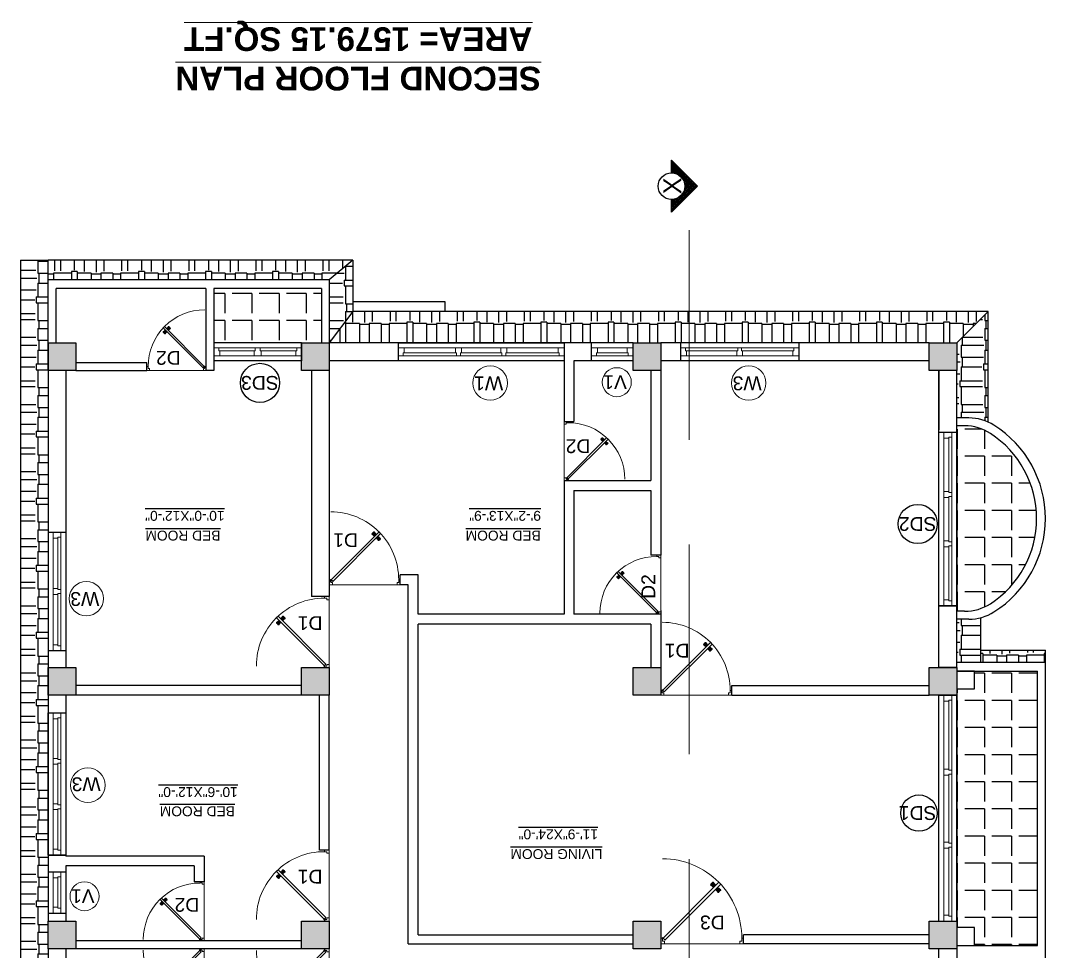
# Model space of a CAD drawing. Header units: inches. Extents: x 1397 to 20304, y -27267 to -746.
# Drawn here: x 17250 to 17769, y -18894 to -18422 of the extents above; entities that cross this region are included whole.
import ezdxf

# ---------------------------------------------------------------- set-up
doc = ezdxf.new("R2010")
doc.units = ezdxf.units.IN
doc.header["$LTSCALE"] = 17
doc.header["$MEASUREMENT"] = 0
doc.linetypes.add('21_FP_00$0$HIDDEN', pattern=[0.375, 0.25, -0.125])
doc.linetypes.add('PHANTOM2', pattern=[1.25, 0.625, -0.125, 0.125, -0.125, 0.125, -0.125])
for name, color, linetype, lineweight in [('25 BOT BAR', 12, 'Continuous', 25), ('aa_section_line', 2, 'PHANTOM2', 13), ('DOOR & WIN', 1, 'Continuous', 25), ('OUTLINE', 1, 'Continuous', 25), ('PUERTAS', 7, 'Continuous', 9), ('TEXT', 231, 'Continuous', 20), ('WINDOW FRAME PLAN', 162, 'Continuous', 18)]:
    doc.layers.add(name, color=color, linetype=linetype, lineweight=lineweight)
doc.layers.add('A-Sect-Iden', color=111, linetype='Continuous')
doc.styles.add('DIMTEXT', font='arial.ttf', dxfattribs={"height": 6})
doc.styles.add('HEADING', font='swissel.ttf')
pattern_1 = [(270, (27734.408, -37439.38), (12, -25.5), [6, -5, 7, -3, 9, -4]), (270, (27734.908, -37445.38), (12, -25.5), [5, -19, 4, -6]), (270, (27733.658, -37457.38), (12, -25.5), [3, -31]), (360, (27734.408, -37439.38), (12, 8.5), [11.5, -36.5]), (360, (27734.408, -37445.38), (12, 8.5), [11.25, -36.75]), (360, (27734.408, -37450.38), (12, 8.5), [10.5, -37.5]), (360, (27733.658, -37457.38), (12, 8.5), [11.5, -36.5]), (360, (27733.658, -37460.38), (12, 8.5), [11.5, -36.5]), (360, (27734.408, -37469.38), (12, 8.5), [11, -37])]
pattern_2 = [(180, (27734.408, -37439.38), (-25.5, -12), [6, -5, 7, -3, 9, -4]), (180, (27728.408, -37439.88), (-25.5, -12), [5, -19, 4, -6]), (180, (27716.408, -37438.63), (-25.5, -12), [3, -31]), (270, (27734.408, -37439.38), (8.5, -12), [11.5, -36.5]), (270, (27728.408, -37439.38), (8.5, -12), [11.25, -36.75]), (270, (27723.408, -37439.38), (8.5, -12), [10.5, -37.5]), (270, (27716.408, -37438.63), (8.5, -12), [11.5, -36.5]), (270, (27713.408, -37438.63), (8.5, -12), [11.5, -36.5]), (270, (27704.408, -37439.38), (8.5, -12), [11, -37])]
pattern_3 = [(180, (27734.408, -38373.87), (-2e-15, -13.75), [10, -3.75]), (270, (27734.408, -38373.87), (13.75, -3e-15), [10, -3.75])]

# ---------------------------------------------------------------- blocks, each defined once
blk = doc.blocks.new('ffddd')
at = {"layer": 'DOOR & WIN'}
for p, q in [((-13345.31, -2388.07), (-13345.31, -2316.07)), ((-13336.31, -2316.07), (-13345.31, -2316.07)), ((-13336.31, -2316.07), (-13336.31, -2388.07)), ((-13336.31, -2388.07), (-13345.31, -2388.07)), ((-13336.31, -2388.07), (-13345.31, -2388.07))]:
    blk.add_line(p, q, dxfattribs=at)
at = {"layer": 'WINDOW FRAME PLAN'}
for p, q in [((-13342.81, -2316.07), (-13342.81, -2318.57)), ((-13338.81, -2316.07), (-13338.81, -2319.07)), ((-13342.81, -2385.57), (-13342.81, -2318.57)), ((-13342.81, -2318.57), (-13341.31, -2318.57)), ((-13341.31, -2318.57), (-13341.31, -2319.07)), ((-13341.31, -2319.07), (-13341.31, -2339.57)), ((-13341.31, -2319.07), (-13338.81, -2319.07)), ((-13338.81, -2319.07), (-13338.81, -2385.07)), ((-13342.81, -2339.57), (-13341.31, -2339.57)), ((-13342.81, -2341.57), (-13341.31, -2341.57)), ((-13341.31, -2339.07), (-13338.81, -2339.07)), ((-13341.31, -2341.57), (-13341.31, -2342.07)), ((-13341.31, -2341.57), (-13341.31, -2362.57)), ((-13341.31, -2342.07), (-13338.81, -2342.07)), ((-13342.81, -2362.57), (-13341.31, -2362.57)), ((-13341.31, -2362.07), (-13338.81, -2362.07)), ((-13341.31, -2362.57), (-13341.31, -2362.07)), ((-13342.81, -2364.57), (-13341.31, -2364.57)), ((-13341.31, -2364.57), (-13341.31, -2385.57)), ((-13341.31, -2365.07), (-13338.81, -2365.07)), ((-13342.81, -2388.07), (-13342.81, -2385.57)), ((-13342.81, -2385.57), (-13341.31, -2385.57)), ((-13341.31, -2385.07), (-13338.81, -2385.07)), ((-13341.31, -2385.57), (-13341.31, -2385.07)), ((-13338.81, -2388.07), (-13338.81, -2385.07))]:
    blk.add_line(p, q, dxfattribs=at)
blk = doc.blocks.new('3ft')
at = {"layer": 'PUERTAS', "color": 6}
for p, q in [((1.01, 2.52), (25.23, 26.74)), ((26.05, 25.92), (25.23, 26.74)), ((26.05, 25.92), (1.77, 1.64)), ((0, 2.4), (0, 0)), ((0.72, 2.4), (0, 2.4)), ((1.6, 0), (0, 0)), ((0.72, 1.52), (0.72, 2.44)), ((0.8, 1.52), (0.72, 1.52)), ((0.8, 1.52), (0.8, 2.41)), ((0.8, 1.2), (0.8, 1.52)), ((1.6, 1.2), (0.8, 1.2)), ((1.57, 1.84), (0.94, 2.47)), ((1.63, 1.89), (0.97, 2.55)), ((1.63, 1.89), (1.57, 1.84)), ((1.77, 1.64), (1.57, 1.84)), ((1.6, 0), (1.6, 1.2)), ((34.4, 0), (34.4, 1.2)), ((34.4, 1.2), (35.2, 1.2)), ((34.4, 0), (36, 0)), ((35.2, 1.2), (35.2, 2.4)), ((35.2, 2.4), (36, 2.4)), ((36, 0), (36, 2.4))]:
    blk.add_line(p, q, dxfattribs=at)
at = {"layer": 'PUERTAS', "color": 1}
for p, q in [((21.67, 25.73), (22.17, 26.23)), ((21.7, 25.82), (22.14, 26.26)), ((22.58, 26.7), (22.14, 26.26)), ((22.67, 26.73), (22.17, 26.23)), ((22.61, 26.67), (22.58, 26.7)), ((23.45, 25.91), (22.79, 26.73)), ((22.49, 24.95), (21.67, 25.61)), ((21.73, 25.79), (21.7, 25.82)), ((22.6, 24.96), (23.02, 25.38)), ((22.61, 24.25), (22.92, 24.72)), ((22.62, 24.13), (22.61, 24.14)), ((22.7, 25.07), (22.71, 25.06)), ((22.82, 25.06), (23.08, 25.32)), ((22.94, 24.95), (22.83, 25.07)), ((22.92, 24.72), (22.92, 24.72)), ((22.93, 24.94), (23.19, 25.21)), ((22.93, 24.84), (22.93, 24.83)), ((23.44, 25.81), (23.02, 25.38)), ((23.34, 25.58), (23.08, 25.32)), ((23.46, 25.47), (23.19, 25.21)), ((23.33, 25.7), (23.34, 25.69)), ((23.45, 25.46), (23.33, 25.57)), ((23.44, 23.31), (23.45, 23.3)), ((23.56, 23.3), (24.03, 23.61)), ((23.57, 25.47), (23.57, 25.47)), ((24.15, 25.79), (23.68, 25.48)), ((23.68, 25.48), (23.68, 25.48)), ((24.03, 23.61), (24.03, 23.62)), ((24.14, 23.62), (24.14, 23.62)), ((24.25, 23.62), (24.51, 23.89)), ((24.27, 25.78), (24.26, 25.79)), ((24.26, 23.29), (24.69, 23.71)), ((24.26, 23.63), (24.37, 23.52)), ((24.26, 23.18), (24.92, 22.37)), ((24.37, 23.52), (24.63, 23.77)), ((24.37, 23.4), (24.37, 23.4)), ((24.78, 24.15), (24.51, 23.89)), ((24.89, 24.03), (24.63, 23.77)), ((25.11, 24.14), (24.69, 23.71)), ((24.77, 24.14), (24.88, 24.03)), ((24.79, 24.38), (24.78, 24.37)), ((24.78, 24.26), (24.78, 24.26)), ((25.1, 24.84), (24.79, 24.38)), ((25, 24.03), (25, 24.03)), ((25.04, 22.36), (25.54, 22.86)), ((25.09, 24.96), (25.1, 24.95)), ((25.1, 22.42), (25.13, 22.39)), ((25.13, 22.39), (25.57, 22.83)), ((25.22, 24.14), (26.03, 23.48)), ((26.04, 23.37), (25.54, 22.86)), ((26.01, 23.27), (25.57, 22.83)), ((25.98, 23.3), (26.01, 23.27))]:
    blk.add_line(p, q, dxfattribs=at)
at = {"layer": 'PUERTAS', "color": 8}
for p, q in [((22.13, 26.28), (21.98, 26.13)), ((22.88, 25.24), (22.01, 26.06)), ((22.13, 26.28), (22.27, 26.42)), ((22.29, 26.41), (22.27, 26.42)), ((23.16, 25.52), (22.34, 26.39)), ((23.3, 25.66), (22.5, 26.56)), ((23.41, 25.77), (22.65, 26.71)), ((23.46, 25.83), (22.72, 26.75)), ((22.57, 24.94), (21.65, 25.68)), ((22.63, 24.99), (21.69, 25.75)), ((22.74, 25.1), (21.84, 25.9)), ((22.69, 24.32), (23.02, 24.83)), ((22.95, 24.96), (22.84, 25.07)), ((22.98, 24.99), (22.86, 25.1)), ((23.03, 25.04), (22.91, 25.15)), ((22.91, 24.53), (23.1, 24.91)), ((23.11, 25.12), (22.99, 25.23)), ((23.13, 24.76), (23.18, 24.99)), ((23.28, 25.3), (23.17, 25.41)), ((23.36, 25.37), (23.25, 25.49)), ((23.31, 24.94), (23.28, 25.08)), ((23.41, 25.43), (23.3, 25.54)), ((23.46, 25.09), (23.32, 25.13)), ((23.44, 25.45), (23.33, 25.56)), ((23.64, 25.27), (23.41, 25.22)), ((23.87, 25.49), (23.49, 25.3)), ((24.08, 25.71), (23.57, 25.38)), ((23.63, 23.38), (24.14, 23.72)), ((23.84, 23.6), (24.22, 23.79)), ((24.07, 23.82), (24.3, 23.88)), ((24.25, 24), (24.39, 23.97)), ((24.25, 23.26), (24.99, 22.34)), ((24.27, 23.64), (24.38, 23.53)), ((24.3, 23.67), (24.41, 23.56)), ((24.3, 23.32), (25.06, 22.38)), ((24.35, 23.72), (24.46, 23.61)), ((24.4, 24.15), (24.43, 24.01)), ((24.41, 23.43), (25.2, 22.53)), ((24.43, 23.8), (24.54, 23.69)), ((24.58, 24.33), (24.52, 24.1)), ((24.55, 23.57), (25.37, 22.7)), ((24.6, 23.97), (24.72, 23.86)), ((24.8, 24.56), (24.61, 24.18)), ((25.02, 24.77), (24.68, 24.26)), ((24.68, 24.05), (24.79, 23.94)), ((24.73, 24.1), (24.85, 23.99)), ((24.76, 24.13), (24.87, 24.02)), ((24.83, 23.85), (25.7, 23.03)), ((24.97, 23.99), (25.87, 23.2)), ((25.08, 24.1), (26.02, 23.34)), ((25.14, 24.15), (26.06, 23.41)), ((25.58, 22.82), (25.43, 22.67)), ((25.58, 22.82), (25.73, 22.97)), ((25.72, 22.98), (25.73, 22.97)), ((0, 0), (36, 0))]:
    blk.add_line(p, q, dxfattribs=at)
at = {"layer": 'PUERTAS', "color": 2}
for p, q in [((21.99, 26.11), (21.98, 26.13)), ((25.42, 22.68), (25.43, 22.67))]:
    blk.add_line(p, q, dxfattribs=at)
at = {"layer": 'PUERTAS', "color": 6}
for radius in [0.155, 0.0752]:
    blk.add_circle((0.82, 2.56), radius, dxfattribs=at)
blk.add_arc((0.82, 2.56), 34.38, 359.7285, 90.0333, dxfattribs=at)
at = {"layer": 'PUERTAS', "color": 1}
for centre, start, end in [((22.73, 26.68), 38.9236, 135), ((22.54, 25.01), 231.0764, 315), ((22.67, 24.2), 135, 225), ((22.77, 25.12), 225, 315), ((22.99, 24.89), 135, 219.7428), ((22.87, 24.78), 315, 39.7428), ((23.28, 25.63), 315, 45), ((23.39, 25.86), 315, 38.9236), ((23.51, 23.36), 225, 315), ((23.51, 25.41), 50.2572, 135), ((23.62, 25.53), 230.2572, 315), ((24.09, 23.56), 50.2572, 135), ((24.2, 23.68), 230.2572, 315), ((24.2, 25.73), 45, 135), ((24.32, 23.23), 135, 218.9236), ((24.42, 23.46), 135, 225), ((24.84, 24.31), 135, 219.7428), ((24.72, 24.21), 315, 39.7428), ((24.94, 23.98), 45, 135), ((24.98, 22.42), 218.9236, 315), ((25.04, 24.89), 315, 45), ((25.17, 24.08), 51.0764, 135), ((25.98, 23.42), 315, 51.0764)]:
    blk.add_arc(centre, 0.08, start, end, dxfattribs=at)
blk = doc.blocks.new('*U2802')
at = {"color": 3, "xscale": -1}
blk.add_blockref('3ft', (42, 0), dxfattribs=at)
blk = doc.blocks.new('*U3029')
at = {"layer": 'PUERTAS', "color": 2}
for p, q in [((11.61, 30.24), (12.57, 31.2)), ((40.83, 2.94), (12.57, 31.2)), ((11.61, 30.24), (39.94, 1.92)), ((12.35, 26.47), (12.33, 26.45)), ((16.34, 30.46), (16.36, 30.48)), ((0, 0), (0, 2.8)), ((0.93, 2.8), (0, 2.8)), ((1.87, 0), (0, 0)), ((0.93, 1.4), (0.93, 2.8)), ((1.87, 1.4), (0.93, 1.4)), ((1.87, 0), (1.87, 1.4)), ((39.94, 1.92), (40.16, 2.14)), ((40.1, 2.21), (40.86, 2.97)), ((40.1, 2.21), (40.16, 2.14)), ((40.13, 0), (40.13, 1.4)), ((40.13, 1.4), (41.07, 1.4)), ((40.13, 0), (42, 0)), ((40.16, 2.14), (40.9, 2.88)), ((41.07, 1.77), (41.07, 2.81)), ((41.07, 1.4), (41.07, 1.77)), ((41.07, 1.77), (41.16, 1.77)), ((41.16, 1.77), (41.16, 2.85)), ((41.16, 2.8), (42, 2.8)), ((42, 2.8), (42, 0))]:
    blk.add_line(p, q, dxfattribs=at)
at = {"layer": 'PUERTAS', "color": 8}
for p, q in [((14.63, 30.14), (15.5, 31.21)), ((12.67, 28.18), (11.59, 27.31)), ((12.74, 28.12), (11.65, 27.23)), ((12.87, 27.99), (11.82, 27.06)), ((12, 26.81), (11.98, 26.79)), ((12.15, 26.62), (11.98, 26.79)), ((13.04, 27.82), (12.01, 26.87)), ((12.15, 26.62), (12.33, 26.45)), ((13.36, 27.5), (12.4, 26.48)), ((13.52, 27.34), (12.6, 26.28)), ((13.65, 27.21), (12.77, 26.11)), ((12.82, 28.9), (13.2, 28.3)), ((13.71, 27.14), (12.84, 26.06)), ((13.12, 28.15), (12.99, 28.02)), ((13.14, 28.12), (13.01, 27.99)), ((13.06, 28.65), (13.29, 28.21)), ((13.2, 28.06), (13.07, 27.93)), ((13.3, 27.97), (13.17, 27.84)), ((13.33, 28.39), (13.39, 28.12)), ((13.5, 27.76), (13.37, 27.63)), ((13.59, 27.67), (13.46, 27.54)), ((13.54, 28.18), (13.49, 28.01)), ((13.65, 27.61), (13.52, 27.48)), ((13.71, 28), (13.54, 27.96)), ((13.68, 27.58), (13.55, 27.45)), ((13.92, 27.79), (13.65, 27.86)), ((14.18, 27.53), (13.75, 27.76)), ((14.43, 27.28), (13.83, 27.67)), ((13.91, 29.99), (14.5, 29.61)), ((14.16, 29.74), (14.59, 29.52)), ((14.42, 29.48), (14.69, 29.42)), ((14.63, 29.27), (14.8, 29.31)), ((14.66, 29.69), (14.79, 29.82)), ((14.68, 29.66), (14.82, 29.79)), ((14.69, 30.07), (15.57, 31.16)), ((14.74, 29.6), (14.87, 29.73)), ((14.8, 29.09), (14.85, 29.26)), ((14.82, 29.94), (15.74, 30.99)), ((14.84, 29.51), (14.97, 29.64)), ((15.01, 28.89), (14.95, 29.16)), ((14.98, 29.77), (15.94, 30.79)), ((15.04, 29.3), (15.17, 29.43)), ((15.28, 28.62), (15.05, 29.06)), ((15.14, 29.21), (15.27, 29.34)), ((15.52, 28.37), (15.14, 28.97)), ((15.2, 29.15), (15.33, 29.28)), ((15.22, 29.12), (15.35, 29.25)), ((15.31, 29.45), (16.33, 30.41)), ((15.47, 29.29), (16.52, 30.21)), ((15.6, 29.16), (16.69, 30.04)), ((15.67, 29.09), (16.75, 29.96)), ((15.99, 30.81), (16.01, 30.83)), ((16.19, 30.65), (16.01, 30.83)), ((16.19, 30.65), (16.36, 30.48)), ((0, 0), (42, 0))]:
    blk.add_line(p, q, dxfattribs=at)
at = {"layer": 'PUERTAS', "color": 1}
for p, q in [((14.64, 30.23), (15.41, 31.18)), ((15.55, 31.19), (16.13, 30.6)), ((11.62, 27.26), (12.21, 26.67)), ((12.58, 28.16), (11.63, 27.4)), ((11.69, 27.19), (11.66, 27.15)), ((11.66, 27.15), (12.17, 26.64)), ((12.69, 26.12), (12.17, 26.64)), ((12.79, 26.09), (12.21, 26.67)), ((12.72, 26.16), (12.69, 26.12)), ((12.7, 28.16), (13.2, 27.66)), ((12.73, 29.12), (12.72, 29.11)), ((12.72, 28.98), (13.08, 28.44)), ((12.83, 28.03), (12.84, 28.04)), ((13.7, 27.04), (12.93, 26.09)), ((12.97, 28.04), (13.27, 27.74)), ((13.11, 28.16), (12.98, 28.03)), ((13.08, 28.44), (13.08, 28.43)), ((13.09, 28.3), (13.09, 28.3)), ((13.09, 28.17), (13.4, 27.87)), ((13.69, 27.17), (13.2, 27.66)), ((13.57, 27.43), (13.27, 27.74)), ((13.71, 27.56), (13.4, 27.87)), ((13.69, 27.57), (13.56, 27.44)), ((13.56, 27.3), (13.57, 27.3)), ((13.69, 30.08), (13.7, 30.09)), ((13.83, 30.09), (14.37, 29.73)), ((13.83, 27.55), (13.84, 27.56)), ((13.97, 27.54), (13.96, 27.55)), ((14.51, 27.19), (13.97, 27.54)), ((14.37, 29.73), (14.38, 29.72)), ((14.51, 29.72), (14.5, 29.72)), ((14.63, 29.71), (14.94, 29.41)), ((14.65, 27.2), (14.64, 27.19)), ((14.65, 30.11), (15.14, 29.61)), ((14.65, 29.7), (14.78, 29.83)), ((14.78, 29.98), (14.77, 29.97)), ((14.77, 29.84), (15.07, 29.54)), ((15.25, 29.1), (14.94, 29.41)), ((15.37, 29.24), (15.07, 29.54)), ((15.64, 29.12), (15.14, 29.61)), ((15.23, 29.11), (15.36, 29.24)), ((15.25, 28.97), (15.25, 28.97)), ((15.26, 28.84), (15.25, 28.84)), ((15.62, 28.3), (15.26, 28.84)), ((15.51, 29.24), (15.5, 29.24)), ((15.61, 28.15), (15.62, 28.16)), ((15.62, 31.12), (15.65, 31.15)), ((15.65, 31.15), (16.17, 30.63)), ((15.76, 29.11), (16.71, 29.88)), ((16.72, 30.01), (16.13, 30.6)), ((16.68, 30.12), (16.17, 30.63)), ((16.65, 30.09), (16.68, 30.12))]:
    blk.add_line(p, q, dxfattribs=at)
at = {"layer": 'PUERTAS', "color": 2}
for radius in [0.181, 0.0878]:
    blk.add_circle((41.04, 2.99), radius, dxfattribs=at)
at = {"layer": 'PUERTAS', "color": 8}
blk.add_arc((41.04, 2.99), 40.11, 89.9667, 180.2715, dxfattribs=at)
at = {"layer": 'PUERTAS', "color": 1}
for centre, start, end in [((15.48, 31.12), 45, 141.0764), ((11.69, 27.33), 128.9236, 225), ((12.63, 28.09), 45, 128.9236), ((12.79, 29.04), 135, 225), ((12.86, 26.15), 225, 321.0764), ((12.9, 27.97), 45, 135), ((13.16, 28.24), 140.2572, 225), ((13.02, 28.36), 320.2572, 45), ((13.5, 27.37), 315, 45), ((13.62, 27.1), 321.0764, 45), ((13.76, 30.02), 45, 135), ((13.77, 27.63), 225, 309.7428), ((13.9, 27.49), 45, 129.7428), ((14.44, 29.79), 225, 309.7428), ((14.57, 29.65), 45, 129.7428), ((14.58, 27.25), 225, 315), ((14.71, 30.17), 141.0764, 225), ((14.84, 29.91), 135, 225), ((15.32, 28.91), 140.2572, 225), ((15.18, 29.03), 320.2572, 45), ((15.44, 29.3), 225, 315), ((15.55, 28.23), 315, 45), ((15.7, 29.18), 225, 308.9236)]:
    blk.add_arc(centre, 0.0933, start, end, dxfattribs=at)
blk = doc.blocks.new("5'")
at = {"layer": 'WINDOW FRAME PLAN'}
for p, q in [((10026.35, -7897.24), (10086.35, -7897.24)), ((10026.35, -7897.24), (10026.35, -7901.24)), ((10026.35, -7897.24), (10029.35, -7897.24)), ((10028.85, -7901.24), (10028.85, -7899.74)), ((10028.85, -7899.74), (10029.35, -7899.74)), ((10029.35, -7899.74), (10029.35, -7897.24)), ((10029.35, -7899.74), (10054.85, -7899.74)), ((10054.85, -7899.74), (10054.85, -7897.24)), ((10054.85, -7897.24), (10057.85, -7897.24)), ((10055.35, -7899.74), (10054.85, -7899.74)), ((10055.35, -7901.24), (10055.35, -7899.74)), ((10057.35, -7901.24), (10057.35, -7899.74)), ((10057.85, -7899.74), (10057.35, -7899.74)), ((10057.85, -7899.74), (10057.85, -7897.24)), ((10057.85, -7899.74), (10083.35, -7899.74)), ((10086.35, -7897.24), (10083.35, -7897.24)), ((10083.35, -7899.74), (10083.35, -7897.24)), ((10083.85, -7899.74), (10083.35, -7899.74)), ((10083.85, -7901.24), (10083.85, -7899.74)), ((10086.35, -7897.24), (10086.35, -7901.24)), ((10026.35, -7901.24), (10086.35, -7901.24)), ((10026.35, -7901.24), (10028.85, -7901.24)), ((10086.35, -7901.24), (10083.85, -7901.24))]:
    blk.add_line(p, q, dxfattribs=at)
blk = doc.blocks.new('DFFDFD')
at = {"layer": 'DOOR & WIN'}
for p, q in [((-13646.78, -2252.33), (-13646.78, -2168.33)), ((-13637.78, -2168.33), (-13646.78, -2168.33)), ((-13637.78, -2168.33), (-13637.78, -2252.33)), ((-13637.78, -2252.33), (-13646.78, -2252.33)), ((-13637.78, -2252.33), (-13646.78, -2252.33))]:
    blk.add_line(p, q, dxfattribs=at)
at = {"layer": 'WINDOW FRAME PLAN'}
for p, q in [((-13644.28, -2168.33), (-13644.28, -2170.83)), ((-13644.28, -2249.83), (-13644.28, -2170.83)), ((-13644.28, -2170.83), (-13642.78, -2170.83)), ((-13642.78, -2170.83), (-13642.78, -2171.33)), ((-13642.78, -2171.33), (-13642.78, -2197.83)), ((-13642.78, -2171.33), (-13640.28, -2171.33)), ((-13640.28, -2168.33), (-13640.28, -2171.33)), ((-13640.28, -2171.33), (-13640.28, -2249.33)), ((-13642.78, -2197.33), (-13640.28, -2197.33)), ((-13644.28, -2197.83), (-13642.78, -2197.83)), ((-13644.28, -2199.83), (-13642.78, -2199.83)), ((-13642.78, -2199.83), (-13642.78, -2200.33)), ((-13642.78, -2199.83), (-13642.78, -2220.83)), ((-13642.78, -2200.33), (-13640.28, -2200.33)), ((-13644.28, -2220.83), (-13642.78, -2220.83)), ((-13644.28, -2222.83), (-13642.78, -2222.83)), ((-13642.78, -2220.33), (-13640.28, -2220.33)), ((-13642.78, -2220.83), (-13642.78, -2220.33)), ((-13642.78, -2222.83), (-13642.78, -2249.33)), ((-13642.78, -2223.33), (-13640.28, -2223.33)), ((-13644.28, -2252.33), (-13644.28, -2249.83)), ((-13644.28, -2249.83), (-13642.78, -2249.83)), ((-13642.78, -2249.33), (-13640.28, -2249.33)), ((-13642.78, -2249.83), (-13642.78, -2249.33)), ((-13640.28, -2252.33), (-13640.28, -2249.33))]:
    blk.add_line(p, q, dxfattribs=at)
blk = doc.blocks.new('2ft6in')
at = {"layer": 'PUERTAS', "color": 2}
for p, q in [((0.84, 2.1), (21.02, 22.28)), ((21.71, 21.6), (1.47, 1.37)), ((18.33, 21.76), (18.31, 21.77)), ((21.71, 21.6), (21.02, 22.28)), ((21.18, 18.9), (21.2, 18.89)), ((0, 2), (0, 0)), ((0.6, 2), (0, 2)), ((1.33, 0), (0, 0)), ((0.6, 1.26), (0.6, 2.04)), ((0.67, 1.26), (0.6, 1.26)), ((0.67, 1.26), (0.67, 2.01)), ((0.67, 1), (0.67, 1.26)), ((1.33, 1), (0.67, 1)), ((1.31, 1.53), (0.79, 2.06)), ((1.36, 1.58), (0.81, 2.12)), ((1.36, 1.58), (1.31, 1.53)), ((1.47, 1.37), (1.31, 1.53)), ((1.33, 0), (1.33, 1)), ((28.67, 0), (28.67, 1)), ((28.67, 1), (29.33, 1)), ((28.67, 0), (30, 0)), ((29.33, 1), (29.33, 2)), ((29.33, 2), (30, 2)), ((30, 0), (30, 2))]:
    blk.add_line(p, q, dxfattribs=at)
at = {"layer": 'PUERTAS', "color": 8}
for p, q in [((18.81, 20.78), (18.04, 21.4)), ((18.86, 20.83), (18.08, 21.46)), ((18.95, 20.92), (18.2, 21.58)), ((18.44, 21.9), (18.31, 21.77)), ((19.07, 21.03), (18.34, 21.72)), ((18.44, 21.9), (18.56, 22.02)), ((18.58, 22.01), (18.56, 22.02)), ((19.3, 21.26), (18.61, 22)), ((19.42, 21.38), (18.75, 22.14)), ((19.51, 21.48), (18.88, 22.26)), ((19.55, 21.53), (18.93, 22.3)), ((19.13, 20.8), (19.03, 20.9)), ((19.15, 20.82), (19.05, 20.92)), ((19.19, 20.87), (19.1, 20.96)), ((19.25, 20.93), (19.16, 21.02)), ((19.28, 20.63), (19.32, 20.83)), ((19.4, 21.08), (19.31, 21.17)), ((19.47, 21.15), (19.38, 21.24)), ((19.43, 20.78), (19.4, 20.9)), ((19.51, 21.19), (19.42, 21.28)), ((19.55, 20.91), (19.43, 20.94)), ((19.53, 21.21), (19.44, 21.3)), ((19.7, 21.06), (19.51, 21.01)), ((19.89, 21.24), (19.58, 21.08)), ((20.07, 21.42), (19.64, 21.15)), ((18.91, 20.27), (19.19, 20.69)), ((19.09, 20.44), (19.25, 20.76)), ((19.69, 19.49), (20.12, 19.76)), ((19.87, 19.67), (20.18, 19.83)), ((20.06, 19.85), (20.25, 19.9)), ((20.21, 20), (20.33, 19.97)), ((20.21, 19.38), (20.83, 18.61)), ((20.23, 19.7), (20.32, 19.61)), ((20.25, 19.72), (20.34, 19.63)), ((20.25, 19.43), (20.88, 18.65)), ((20.29, 19.76), (20.38, 19.67)), ((20.33, 20.13), (20.36, 20.01)), ((20.34, 19.53), (21, 18.77)), ((20.36, 19.83), (20.45, 19.74)), ((20.48, 20.28), (20.44, 20.08)), ((20.46, 19.64), (21.14, 18.91)), ((20.5, 19.98), (20.6, 19.89)), ((20.67, 20.47), (20.51, 20.15)), ((20.85, 20.64), (20.57, 20.22)), ((20.57, 20.04), (20.66, 19.95)), ((20.61, 20.09), (20.7, 19.99)), ((20.63, 20.11), (20.72, 20.01)), ((20.69, 19.87), (21.42, 19.19)), ((20.81, 19.99), (21.56, 19.33)), ((20.9, 20.08), (21.68, 19.45)), ((20.95, 20.13), (21.72, 19.51)), ((21.32, 19.01), (21.2, 18.89)), ((21.32, 19.01), (21.44, 19.14)), ((21.43, 19.15), (21.44, 19.14)), ((0, 0), (30, 0))]:
    blk.add_line(p, q, dxfattribs=at)
at = {"layer": 'PUERTAS', "color": 1}
for p, q in [((18.06, 21.44), (18.48, 21.86)), ((18.74, 20.79), (18.06, 21.34)), ((18.08, 21.51), (18.45, 21.88)), ((18.11, 21.49), (18.08, 21.51)), ((18.82, 22.25), (18.45, 21.88)), ((18.9, 22.28), (18.48, 21.86)), ((18.84, 22.23), (18.82, 22.25)), ((18.83, 20.8), (19.18, 21.15)), ((18.92, 20.89), (18.93, 20.88)), ((19.54, 21.59), (18.99, 22.27)), ((19.02, 20.88), (19.24, 21.1)), ((19.12, 20.8), (19.03, 20.89)), ((19.11, 20.79), (19.33, 21.01)), ((19.54, 21.5), (19.18, 21.15)), ((19.45, 21.31), (19.24, 21.1)), ((19.55, 21.22), (19.33, 21.01)), ((19.45, 21.41), (19.45, 21.41)), ((19.54, 21.22), (19.45, 21.31)), ((19.64, 21.23), (19.64, 21.23)), ((19.74, 21.24), (19.73, 21.23)), ((20.12, 21.49), (19.74, 21.24)), ((20.22, 21.48), (20.22, 21.49)), ((20.91, 20.8), (20.91, 20.79)), ((18.84, 20.21), (19.1, 20.6)), ((18.85, 20.11), (18.84, 20.12)), ((19.1, 20.7), (19.11, 20.69)), ((19.1, 20.6), (19.1, 20.6)), ((19.53, 19.43), (19.54, 19.42)), ((19.64, 19.42), (20.02, 19.67)), ((20.02, 19.67), (20.03, 19.68)), ((20.12, 19.68), (20.12, 19.68)), ((20.21, 19.69), (20.43, 19.9)), ((20.22, 19.41), (20.57, 19.76)), ((20.22, 19.69), (20.31, 19.6)), ((20.22, 19.32), (20.76, 18.64)), ((20.31, 19.6), (20.52, 19.81)), ((20.31, 19.5), (20.31, 19.5)), ((20.65, 20.12), (20.43, 19.9)), ((20.74, 20.03), (20.52, 19.81)), ((20.93, 20.11), (20.57, 19.76)), ((20.64, 20.11), (20.73, 20.02)), ((20.66, 20.31), (20.65, 20.31)), ((20.65, 20.21), (20.65, 20.22)), ((20.91, 20.7), (20.66, 20.31)), ((20.84, 20.02), (20.83, 20.03)), ((20.86, 18.63), (21.28, 19.05)), ((20.91, 18.68), (20.94, 18.66)), ((20.94, 18.66), (21.31, 19.03)), ((21.02, 20.12), (21.7, 19.57)), ((21.7, 19.47), (21.28, 19.05)), ((21.67, 19.4), (21.31, 19.03)), ((21.65, 19.42), (21.67, 19.4))]:
    blk.add_line(p, q, dxfattribs=at)
at = {"layer": 'PUERTAS', "color": 2}
for radius in [0.129, 0.0627]:
    blk.add_circle((0.68, 2.14), radius, dxfattribs=at)
at = {"layer": 'PUERTAS', "color": 8}
blk.add_arc((0.68, 2.14), 28.65, 359.7285, 90.0333, dxfattribs=at)
at = {"layer": 'PUERTAS', "color": 1}
for centre, start, end in [((18.78, 20.84), 231.0764, 315), ((18.94, 22.23), 38.9236, 135), ((18.97, 20.93), 225, 315), ((19.16, 20.74), 135, 219.7428), ((19.4, 21.36), 315, 45), ((19.49, 21.55), 315, 38.9236), ((19.6, 21.18), 50.2572, 135), ((19.68, 21.28), 230.2572, 315), ((20.17, 21.44), 45, 135), ((20.87, 20.75), 315, 45), ((18.89, 20.16), 135, 225), ((19.06, 20.65), 315, 39.7428), ((19.59, 19.47), 225, 315), ((20.07, 19.63), 50.2572, 135), ((20.16, 19.73), 230.2572, 315), ((20.27, 19.36), 135, 218.9236), ((20.35, 19.55), 135, 225), ((20.7, 20.26), 135, 219.7428), ((20.6, 20.17), 315, 39.7428), ((20.78, 19.98), 45, 135), ((20.82, 18.68), 218.9236, 315), ((20.98, 20.07), 51.0764, 135), ((21.65, 19.52), 315, 51.0764)]:
    blk.add_arc(centre, 0.0667, start, end, dxfattribs=at)
blk = doc.blocks.new('*U3074')
at = {"color": 3}
blk.add_blockref('2ft6in', (0, 0), dxfattribs=at)
blk = doc.blocks.new('*U2794')
at = {"color": 3, "xscale": -1}
blk.add_blockref('2ft6in', (42, 0), dxfattribs=at)

msp = doc.modelspace()

# ---------------------------------------------------------------- hatches: boundary and pattern name
at = {"layer": 'A-Sect-Iden', "ltscale": 0.5}
h = msp.add_hatch(dxfattribs=at)
h.set_pattern_fill('ANSI37', color=2, scale=5, angle=180, style=0)
h.set_pattern_definition([(225, (43428.63656, -12324.2707), (0.441941738, -0.441941738), []), (315, (43428.63656, -12324.2707), (0.441941738, 0.441941738), [])])
h.paths.add_polyline_path([(17579.56, -18499.04), (17579.56, -18492.55), (17592.8, -18505.79), (17579.56, -18519.03), (17579.56, -18512.54, 1)])
at = {"layer": 'DOOR & WIN'}
h = msp.add_hatch(color=256, dxfattribs=at)
h.dxf.hatch_style = 1
h.paths.add_polyline_path([(17263.66, -18599.22), (17277.66, -18599.22), (17277.66, -18585.22), (17263.66, -18585.22)])
h = msp.add_hatch(color=256, dxfattribs=at)
h.dxf.hatch_style = 1
h.paths.add_polyline_path([(17392.12, -18599.22), (17406.12, -18599.22), (17406.12, -18585.22), (17392.12, -18585.22)])
h = msp.add_hatch(color=256, dxfattribs=at)
h.dxf.hatch_style = 1
h.paths.add_polyline_path([(17560.12, -18599.22), (17574.12, -18599.22), (17574.12, -18585.22), (17560.12, -18585.22)])
h = msp.add_hatch(color=256, dxfattribs=at)
h.dxf.hatch_style = 1
h.paths.add_polyline_path([(17710.12, -18599.22), (17724.12, -18599.22), (17724.12, -18585.22), (17710.12, -18585.22)])
h = msp.add_hatch(color=256, dxfattribs=at)
h.dxf.hatch_style = 1
h.paths.add_polyline_path([(17263.66, -18763.74), (17277.66, -18763.74), (17277.66, -18749.74), (17263.66, -18749.74)])
h = msp.add_hatch(color=256, dxfattribs=at)
h.dxf.hatch_style = 1
h.paths.add_polyline_path([(17392.12, -18763.74), (17406.12, -18763.74), (17406.12, -18749.74), (17392.12, -18749.74)])
h = msp.add_hatch(color=256, dxfattribs=at)
h.dxf.hatch_style = 1
h.paths.add_polyline_path([(17560.12, -18763.74), (17574.12, -18763.74), (17574.12, -18749.74), (17560.12, -18749.74)])
h = msp.add_hatch(color=256, dxfattribs=at)
h.dxf.hatch_style = 1
h.paths.add_polyline_path([(17710.12, -18763.74), (17724.12, -18763.74), (17724.12, -18749.74), (17710.12, -18749.74)])
h = msp.add_hatch(color=256, dxfattribs=at)
h.dxf.hatch_style = 1
h.paths.add_polyline_path([(17263.66, -18892.22), (17277.66, -18892.22), (17277.66, -18878.22), (17263.66, -18878.22)])
h = msp.add_hatch(color=256, dxfattribs=at)
h.dxf.hatch_style = 1
h.paths.add_polyline_path([(17392.12, -18892.22), (17406.12, -18892.22), (17406.12, -18878.22), (17392.12, -18878.22)])
h = msp.add_hatch(color=256, dxfattribs=at)
h.dxf.hatch_style = 1
h.paths.add_polyline_path([(17560.12, -18892.22), (17574.12, -18892.22), (17574.12, -18878.22), (17560.12, -18878.22)])
h = msp.add_hatch(color=256, dxfattribs=at)
h.dxf.hatch_style = 1
h.paths.add_polyline_path([(17710.12, -18892.22), (17724.12, -18892.22), (17724.12, -18878.22), (17710.12, -18878.22)])
at = {"layer": 'OUTLINE'}
h = msp.add_hatch(dxfattribs=at)
h.set_pattern_fill('AR-RSHKE', color=8, angle=270)
h.set_pattern_definition(pattern_1)
h.paths.add_polyline_path([(17249.66, -19045.22), (17263.66, -19045.22), (17263.66, -19031.22), (17263.66, -18892.22), (17263.66, -18878.22), (17263.66, -18543.22), (17249.66, -18543.22)])
h = msp.add_hatch(dxfattribs=at)
h.set_pattern_fill('AR-RSHKE', color=8, angle=180)
h.set_pattern_definition([(180, (27734.408, -38373.87), (-25.5, -12), [6, -5, 7, -3, 9, -4]), (180, (27728.408, -38374.37), (-25.5, -12), [5, -19, 4, -6]), (180, (27716.408, -38373.12), (-25.5, -12), [3, -31]), (270, (27734.408, -38373.8695), (8.5, -12), [11.5, -36.5]), (270, (27728.408, -38373.8695), (8.5, -12), [11.25, -36.75]), (270, (27723.408, -38373.8695), (8.5, -12), [10.5, -37.5]), (270, (27716.408, -38373.1195), (8.5, -12), [11.5, -36.5]), (270, (27713.408, -38373.1195), (8.5, -12), [11.5, -36.5]), (270, (27704.408, -38373.8695), (8.5, -12), [11, -37])])
h.paths.add_polyline_path([(17406.12, -18553.22), (17418.12, -18543.22), (17263.66, -18543.22), (17263.66, -18553.22)])
h = msp.add_hatch(dxfattribs=at)
h.set_pattern_fill('AR-RSHKE', color=8, angle=270)
h.set_pattern_definition(pattern_1)
h.paths.add_polyline_path([(17418.12, -18543.22), (17406.12, -18553.22), (17406.12, -18585.22), (17418.12, -18569.22)])
h = msp.add_hatch(dxfattribs=at)
h.set_pattern_fill('ANGLE', color=8, scale=50, angle=180)
h.set_pattern_definition(pattern_3)
h.paths.add_polyline_path([(17392.12, -18585.22), (17402.12, -18585.22), (17402.12, -18557.72), (17347.66, -18557.72), (17347.66, -18585.22)])
h = msp.add_hatch(dxfattribs=at)
h.set_pattern_fill('AR-RSHKE', color=8, angle=180)
h.set_pattern_definition(pattern_2)
h.paths.add_polyline_path([(17406.12, -18585.22), (17560.12, -18585.22), (17574.12, -18585.22), (17588.56, -18585.22), (17588.56, -18569.22), (17418.12, -18569.22)])
h = msp.add_hatch(dxfattribs=at)
h.set_pattern_fill('AR-RSHKE', color=8, angle=180)
h.set_pattern_definition(pattern_2)
h.paths.add_polyline_path([(17588.56, -18585.22), (17710.12, -18585.22), (17724.12, -18585.22), (17740.12, -18569.22), (17588.56, -18569.22)])
h = msp.add_hatch(dxfattribs=at)
h.set_pattern_fill('AR-RSHKE', color=8, angle=270)
h.set_pattern_definition(pattern_1)
h.paths.add_polyline_path([(17724.12, -18623.22), (17736.12, -18623.22, -0.019991), (17740.12, -18625.21), (17740.12, -18569.22), (17724.12, -18585.22), (17724.12, -18599.22)])
h = msp.add_hatch(dxfattribs=at)
h.set_pattern_fill('ANGLE', color=8, scale=50, angle=180)
h.set_pattern_definition(pattern_3)
h.paths.add_polyline_path([(17724.12, -18721.22), (17728.12, -18721.22, 0.144768), (17741.17, -18717.36, 0.543527), (17741.17, -18631.08, 0.144768), (17728.12, -18627.22), (17724.12, -18627.22)])
h = msp.add_hatch(dxfattribs=at)
h.set_pattern_fill('AR-RSHKE', color=8, angle=270)
h.set_pattern_definition(pattern_1)
edge = h.paths.add_edge_path()
edge.add_line((17724.12, -18746.98), (17736.12, -18746.98))
edge.add_line((17736.12, -18746.98), (17736.12, -18724.48))
edge.add_arc((17730.22, -18701.22), 24, 270, 284.2391, ccw=False)
edge.add_line((17730.22, -18725.22), (17724.12, -18725.22))
edge.add_line((17724.12, -18725.22), (17724.12, -18746.98))
h = msp.add_hatch(dxfattribs=at)
h.set_pattern_fill('AR-RSHKE', color=8, angle=180)
h.set_pattern_definition(pattern_2)
h.paths.add_polyline_path([(17736.12, -18746.98), (17769.12, -18746.98), (17769.12, -18740.98), (17736.12, -18740.98)])
h = msp.add_hatch(dxfattribs=at)
h.set_pattern_fill('ANGLE', color=8, scale=50, angle=180)
h.set_pattern_definition(pattern_3)
h.paths.add_polyline_path([(17724.12, -18878.22), (17724.12, -18881.48), (17733.12, -18881.48), (17733.12, -18890.48), (17765.12, -18890.48), (17765.12, -18751.48), (17733.12, -18751.48), (17733.12, -18760.48), (17724.12, -18760.48), (17724.12, -18763.74)])

# ---------------------------------------------------------------- linework, layer by layer
at = {"layer": '25 BOT BAR'}
for p, q in [((17249.66, -18543.22), (17263.66, -18543.22)), ((17263.66, -18585.22), (17263.66, -18543.22)), ((17418.12, -18543.22), (17406.12, -18553.22)), ((17418.12, -18543.22), (17418.12, -18569.22)), ((17406.12, -18553.22), (17406.12, -18585.22)), ((17267.66, -18585.22), (17267.66, -18557.72)), ((17343.66, -18557.72), (17343.66, -18599.22)), ((17347.66, -18557.72), (17347.66, -18585.22)), ((17402.12, -18557.72), (17402.12, -18585.22)), ((17418.12, -18564.22), (17464.66, -18564.22)), ((17464.66, -18564.22), (17464.66, -18569.22)), ((17418.12, -18569.22), (17406.12, -18585.22)), ((17740.12, -18569.22), (17724.12, -18585.22)), ((17740.12, -18625.36), (17740.12, -18569.22)), ((17392.12, -18585.22), (17347.66, -18585.22)), ((17347.66, -18585.22), (17347.66, -18594.22)), ((17392.12, -18585.22), (17392.12, -18594.22)), ((17539.12, -18594.22), (17539.12, -18585.22)), ((17710.12, -18585.22), (17574.12, -18585.22)), ((17584.12, -18585.22), (17584.12, -18594.22)), ((17644.12, -18585.22), (17644.12, -18594.22)), ((17277.66, -18595.22), (17313.66, -18595.22)), ((17313.66, -18599.22), (17313.66, -18595.22)), ((17347.66, -18594.22), (17347.66, -18599.22)), ((17392.12, -18594.22), (17347.66, -18594.22)), ((17525.12, -18594.22), (17525.12, -18624.98)), ((17530.12, -18594.22), (17530.12, -18624.98)), ((17710.12, -18594.22), (17574.12, -18594.22)), ((17277.66, -18599.22), (17313.66, -18599.22)), ((17347.66, -18599.22), (17343.66, -18599.22)), ((17569.12, -18599.22), (17569.12, -18654.98)), ((17574.12, -18599.22), (17574.12, -18692.74)), ((17715.12, -18749.74), (17715.12, -18599.22)), ((17715.12, -18599.22), (17715.12, -18629.22)), ((17724.12, -18749.74), (17724.12, -18599.22)), ((17525.12, -18624.98), (17530.12, -18624.98)), ((17730.22, -18623.22), (17724.12, -18623.22)), ((17728.12, -18627.22), (17724.12, -18627.22)), ((17525.12, -18654.98), (17525.12, -18722.74)), ((17525.12, -18654.98), (17569.12, -18654.98)), ((17530.12, -18659.98), (17530.12, -18722.74)), ((17530.12, -18659.98), (17569.12, -18659.98)), ((17569.12, -18659.98), (17569.12, -18692.74)), ((17272.66, -18681.22), (17263.66, -18681.22)), ((17574.12, -18692.74), (17569.12, -18692.74)), ((17451.12, -18702.74), (17442.12, -18702.74)), ((17442.12, -18707.74), (17442.12, -18702.74)), ((17451.12, -18722.74), (17451.12, -18702.74)), ((17446.12, -18707.74), (17442.12, -18707.74)), ((17446.12, -18889.72), (17446.12, -18707.74)), ((17406.12, -18713.74), (17397.12, -18713.74)), ((17574.12, -18720.74), (17574.12, -18749.74)), ((17724.12, -18718.48), (17715.12, -18718.48)), ((17728.12, -18721.22), (17724.12, -18721.22)), ((17525.12, -18722.74), (17451.12, -18722.74)), ((17574.12, -18722.74), (17530.12, -18722.74)), ((17730.22, -18725.22), (17724.12, -18725.22)), ((17736.12, -18724.48), (17736.12, -18746.98)), ((17451.12, -18885.22), (17451.12, -18727.74)), ((17569.12, -18727.74), (17451.12, -18727.74)), ((17569.12, -18727.74), (17569.12, -18749.74)), ((17272.66, -18741.22), (17263.66, -18741.22)), ((17736.12, -18740.98), (17769.12, -18740.98)), ((17769.12, -18746.98), (17769.12, -18740.98)), ((17769.12, -18900.98), (17769.12, -18741.22)), ((17724.12, -18746.98), (17769.12, -18746.98)), ((17724.12, -18749.74), (17715.12, -18749.74)), ((17724.12, -18751.48), (17765.12, -18751.48)), ((17765.12, -18890.48), (17765.12, -18751.48)), ((17392.12, -18758.74), (17277.66, -18758.74)), ((17610.12, -18758.74), (17710.12, -18758.74)), ((17610.12, -18763.74), (17610.12, -18758.74)), ((17392.12, -18763.74), (17277.66, -18763.74)), ((17401.12, -18842.22), (17401.12, -18763.74)), ((17406.12, -18842.22), (17406.12, -18763.74)), ((17610.12, -18763.74), (17710.12, -18763.74)), ((17715.12, -18878.22), (17715.12, -18763.74)), ((17724.12, -18878.22), (17724.12, -18763.74)), ((17342.66, -18845.22), (17342.66, -18858.22)), ((17406.12, -18842.22), (17401.12, -18842.22)), ((17337.66, -18850.22), (17337.66, -18858.22)), ((17263.66, -18853.22), (17272.66, -18853.22)), ((17342.66, -18858.22), (17337.66, -18858.22)), ((17263.66, -18874.22), (17272.66, -18874.22)), ((17451.12, -18885.22), (17560.12, -18885.22)), ((17710.12, -18885.22), (17616.12, -18885.22)), ((17616.12, -18889.72), (17616.12, -18885.22)), ((17446.12, -18889.72), (17560.12, -18889.72)), ((17710.12, -18889.72), (17616.12, -18889.72)), ((17715.12, -18901.22), (17715.12, -18892.22)), ((17724.12, -18890.48), (17765.12, -18890.48)), ((17724.12, -18892.22), (17724.12, -18901.22))]:
    msp.add_line(p, q, dxfattribs=at)
for points in [[(17724.12, -18760.48), (17733.12, -18760.48), (17733.12, -18751.48), (17724.12, -18751.48)], [(17724.12, -18890.48), (17733.12, -18890.48), (17733.12, -18881.48), (17724.12, -18881.48)]]:
    msp.add_lwpolyline(points, close=True, dxfattribs=at)
for centre, radius in [((17371.01, -18605.47), 9.93), ((17704.37, -18676.95), 9.93), ((17705.01, -18823.45), 9.19)]:
    msp.add_circle(centre, radius, dxfattribs=at)
for centre, radius, start, end in [((17728.12, -18651.22), 24, 57.0505, 90), ((17730.22, -18647.22), 24, 57.797, 90), ((17713.21, -18674.22), 55.91, 302.203, 57.797), ((17713.21, -18674.22), 51.41, 302.9495, 57.0505), ((17728.12, -18697.22), 24, 270, 302.9495), ((17730.22, -18701.22), 24, 270, 302.203)]:
    msp.add_arc(centre, radius, start, end, dxfattribs=at)
at = {"layer": 'A-Sect-Iden', "ltscale": 0.5}
msp.add_lwpolyline([(17579.56, -18499.04), (17579.56, -18492.55), (17592.8, -18505.79), (17579.56, -18519.03), (17579.56, -18512.54)], dxfattribs=at)
msp.add_circle((17579.56, -18505.79), 6.75, dxfattribs=at)
at = {"layer": 'aa_section_line', "linetype": '21_FP_00$0$HIDDEN', "ltscale": 25}
msp.add_line((17588.55, -19112.41), (17588.56, -18518.62), dxfattribs=at)
at = {"layer": 'DOOR & WIN'}
for p, q in [((17249.66, -18543.22), (17249.66, -19045.22)), ((17418.12, -18543.22), (17263.66, -18543.22)), ((17406.12, -18553.22), (17263.66, -18553.22)), ((17343.66, -18557.72), (17267.66, -18557.72)), ((17402.12, -18557.72), (17347.66, -18557.72)), ((17740.12, -18569.22), (17418.12, -18569.22)), ((17263.66, -18585.22), (17263.66, -18878.22)), ((17560.12, -18585.22), (17406.12, -18585.22)), ((17525.12, -18594.22), (17406.12, -18594.22)), ((17560.12, -18594.22), (17530.12, -18594.22)), ((17272.66, -18599.22), (17272.66, -18749.74)), ((17397.12, -18599.22), (17397.12, -18713.74)), ((17406.12, -18599.22), (17406.12, -18707.74)), ((17715.12, -18718.48), (17715.12, -18630.48)), ((17715.12, -18630.48), (17724.12, -18630.48)), ((17715.12, -18630.48), (17724.12, -18630.48)), ((17724.12, -18630.48), (17724.12, -18718.48)), ((17406.12, -18707.74), (17406.12, -18713.74)), ((17715.12, -18718.48), (17724.12, -18718.48)), ((17272.66, -18763.74), (17272.66, -18845.22)), ((17715.12, -18878.22), (17715.12, -18763.74)), ((17715.12, -18763.74), (17724.12, -18763.74)), ((17715.12, -18763.74), (17724.12, -18763.74)), ((17724.12, -18763.74), (17724.12, -18878.22)), ((17342.66, -18845.22), (17272.66, -18845.22)), ((17272.66, -18850.22), (17272.66, -18878.22)), ((17337.66, -18850.22), (17272.66, -18850.22)), ((17715.12, -18878.22), (17724.12, -18878.22)), ((17263.66, -18892.22), (17263.66, -19045.22)), ((17272.66, -18892.22), (17272.66, -18926.22)), ((17392.12, -18888.22), (17277.66, -18888.22)), ((17392.12, -18892.22), (17277.66, -18892.22))]:
    msp.add_line(p, q, dxfattribs=at)
at = {"layer": 'OUTLINE'}
msp.add_line((17272.66, -18844.74), (17263.66, -18844.74), dxfattribs=at)
for points in [[(17277.66, -18599.22), (17263.66, -18599.22), (17263.66, -18585.22), (17277.66, -18585.22)], [(17406.12, -18599.22), (17392.12, -18599.22), (17392.12, -18585.22), (17406.12, -18585.22)], [(17574.12, -18599.22), (17560.12, -18599.22), (17560.12, -18585.22), (17574.12, -18585.22)], [(17724.12, -18599.22), (17710.12, -18599.22), (17710.12, -18585.22), (17724.12, -18585.22)], [(17277.66, -18763.74), (17263.66, -18763.74), (17263.66, -18749.74), (17277.66, -18749.74)], [(17406.12, -18763.74), (17392.12, -18763.74), (17392.12, -18749.74), (17406.12, -18749.74)], [(17574.12, -18763.74), (17560.12, -18763.74), (17560.12, -18749.74), (17574.12, -18749.74)], [(17724.12, -18763.74), (17710.12, -18763.74), (17710.12, -18749.74), (17724.12, -18749.74)], [(17277.66, -18892.22), (17263.66, -18892.22), (17263.66, -18878.22), (17277.66, -18878.22)], [(17406.12, -18892.22), (17392.12, -18892.22), (17392.12, -18878.22), (17406.12, -18878.22)], [(17574.12, -18892.22), (17560.12, -18892.22), (17560.12, -18878.22), (17574.12, -18878.22)], [(17724.12, -18892.22), (17710.12, -18892.22), (17710.12, -18878.22), (17724.12, -18878.22)]]:
    msp.add_lwpolyline(points, close=True, dxfattribs=at)
at = {"layer": 'TEXT'}
for centre, radius in [((17487.7, -18605.54), 8.75), ((17618.7, -18605.54), 8.75), ((17551.86, -18605.12), 7.35), ((17283.02, -18714.81), 8.75), ((17283.79, -18809.35), 8.75), ((17282.11, -18865.61), 7.35)]:
    msp.add_circle(centre, radius, dxfattribs=at)
at = {"layer": 'WINDOW FRAME PLAN'}
for p, q in [((17392.12, -18587.72), (17347.66, -18587.72)), ((17347.66, -18591.72), (17347.66, -18587.72)), ((17347.66, -18587.72), (17350.16, -18587.72)), ((17350.16, -18587.72), (17350.16, -18589.22)), ((17350.16, -18589.22), (17350.66, -18589.22)), ((17350.66, -18589.22), (17350.66, -18591.72)), ((17368.16, -18589.22), (17350.66, -18589.22)), ((17368.16, -18589.22), (17368.16, -18591.72)), ((17368.16, -18589.22), (17368.66, -18589.22)), ((17368.66, -18587.72), (17368.66, -18589.22)), ((17371.12, -18587.72), (17371.12, -18589.22)), ((17371.12, -18589.22), (17371.62, -18589.22)), ((17371.62, -18589.22), (17371.62, -18591.72)), ((17389.12, -18589.22), (17371.62, -18589.22)), ((17389.12, -18589.22), (17389.12, -18591.72)), ((17389.62, -18589.22), (17389.12, -18589.22)), ((17392.12, -18587.72), (17389.62, -18587.72)), ((17389.62, -18587.72), (17389.62, -18589.22)), ((17392.12, -18591.72), (17392.12, -18587.72)), ((17560.12, -18587.72), (17539.12, -18587.72)), ((17539.12, -18587.72), (17542.12, -18587.72)), ((17541.62, -18591.72), (17541.62, -18590.22)), ((17541.62, -18590.22), (17542.12, -18590.22)), ((17542.12, -18590.22), (17542.12, -18587.72)), ((17557.12, -18590.22), (17542.12, -18590.22)), ((17560.12, -18587.72), (17557.12, -18587.72)), ((17557.12, -18590.22), (17557.12, -18587.72)), ((17557.62, -18590.22), (17557.12, -18590.22)), ((17557.62, -18591.72), (17557.62, -18590.22)), ((17392.12, -18591.72), (17347.66, -18591.72)), ((17347.66, -18591.72), (17350.66, -18591.72)), ((17371.62, -18591.72), (17368.16, -18591.72)), ((17392.12, -18591.72), (17389.12, -18591.72)), ((17560.12, -18591.72), (17539.12, -18591.72)), ((17539.12, -18591.72), (17541.62, -18591.72)), ((17560.12, -18591.72), (17557.62, -18591.72)), ((17717.62, -18630.48), (17717.62, -18633.48)), ((17721.62, -18632.98), (17720.12, -18632.98)), ((17720.12, -18632.98), (17720.12, -18633.48)), ((17721.62, -18630.48), (17721.62, -18632.98)), ((17721.62, -18632.98), (17721.62, -18715.98)), ((17717.62, -18715.48), (17717.62, -18633.48)), ((17720.12, -18633.48), (17717.62, -18633.48)), ((17720.12, -18660.98), (17720.12, -18633.48)), ((17720.12, -18660.48), (17717.62, -18660.48)), ((17720.12, -18663.48), (17717.62, -18663.48)), ((17721.62, -18660.98), (17720.12, -18660.98)), ((17721.62, -18662.98), (17720.12, -18662.98)), ((17720.12, -18662.98), (17720.12, -18663.48)), ((17720.12, -18685.98), (17720.12, -18662.98)), ((17720.12, -18685.48), (17717.62, -18685.48)), ((17720.12, -18688.48), (17717.62, -18688.48)), ((17720.12, -18685.98), (17720.12, -18685.48)), ((17721.62, -18685.98), (17720.12, -18685.98)), ((17720.12, -18715.48), (17720.12, -18687.98)), ((17721.62, -18687.98), (17720.12, -18687.98)), ((17717.62, -18718.48), (17717.62, -18715.48)), ((17720.12, -18715.48), (17717.62, -18715.48)), ((17720.12, -18715.98), (17720.12, -18715.48)), ((17721.62, -18715.98), (17720.12, -18715.98)), ((17721.62, -18718.48), (17721.62, -18715.98)), ((17717.62, -18763.74), (17717.62, -18766.74)), ((17717.62, -18875.22), (17717.62, -18766.74)), ((17720.12, -18766.74), (17717.62, -18766.74)), ((17721.62, -18766.24), (17720.12, -18766.24)), ((17720.12, -18766.24), (17720.12, -18766.74)), ((17720.12, -18801.72), (17720.12, -18766.24)), ((17721.62, -18763.74), (17721.62, -18766.24)), ((17721.62, -18766.24), (17721.62, -18875.72)), ((17720.12, -18801.22), (17717.62, -18801.22)), ((17720.12, -18804.22), (17717.62, -18804.22)), ((17721.62, -18801.72), (17720.12, -18801.72)), ((17721.62, -18803.72), (17720.12, -18803.72)), ((17720.12, -18803.72), (17720.12, -18804.22)), ((17720.12, -18838.72), (17720.12, -18803.72)), ((17720.12, -18838.22), (17717.62, -18838.22)), ((17720.12, -18838.72), (17720.12, -18838.22)), ((17721.62, -18838.72), (17720.12, -18838.72)), ((17720.12, -18875.22), (17720.12, -18840.72)), ((17721.62, -18840.72), (17720.12, -18840.72)), ((17720.12, -18841.22), (17717.62, -18841.22)), ((17266.16, -18874.22), (17266.16, -18853.22)), ((17266.16, -18853.22), (17266.16, -18856.22)), ((17268.66, -18856.22), (17266.16, -18856.22)), ((17270.16, -18855.72), (17268.66, -18855.72)), ((17268.66, -18855.72), (17268.66, -18856.22)), ((17268.66, -18871.22), (17268.66, -18856.22)), ((17270.16, -18874.22), (17270.16, -18853.22)), ((17270.16, -18853.22), (17270.16, -18855.72)), ((17266.16, -18874.22), (17266.16, -18871.22)), ((17268.66, -18871.22), (17266.16, -18871.22)), ((17268.66, -18871.72), (17268.66, -18871.22)), ((17270.16, -18871.72), (17268.66, -18871.72)), ((17270.16, -18874.22), (17270.16, -18871.72)), ((17717.62, -18878.22), (17717.62, -18875.22)), ((17720.12, -18875.22), (17717.62, -18875.22)), ((17720.12, -18875.72), (17720.12, -18875.22)), ((17721.62, -18875.72), (17720.12, -18875.72)), ((17721.62, -18878.22), (17721.62, -18875.72))]:
    msp.add_line(p, q, dxfattribs=at)

# ---------------------------------------------------------------- block references
at = {"layer": '25 BOT BAR'}
for p, rotation in [((27670.47, -26488.96), 180), ((9368.92, -28767.57), 89.99999999999999)]:
    msp.add_blockref("5'", p, dxfattribs=dict(at, rotation=rotation))
at = {"layer": 'DOOR & WIN', "xscale": -1}
for name, p in [('*U3074', (17343.66, -18599.22)), ('*U2802', (17448.12, -18707.74)), ('*U2802', (17616.12, -18763.74)), ('*U3029', (17616.12, -18889.72))]:
    msp.add_blockref(name, p, dxfattribs=at)
for name, p, rotation in [('*U3074', (17525.12, -18654.98), 270), ('*U2802', (17406.12, -18707.74), 90), ('*U2802', (17406.12, -18836.22), 90), ('*U2794', (17342.66, -18846.22), 90)]:
    msp.add_blockref(name, p, dxfattribs=dict(at, rotation=rotation))
at = {"layer": 'DOOR & WIN', "rotation": 89.99999999999999}
for name, p in [('*U3074', (17574.12, -18722.74)), ('*U2794', (17342.66, -18934.22)), ('*U2802', (17406.12, -18934.22))]:
    msp.add_blockref(name, p, dxfattribs=at)
at = {"layer": 'OUTLINE'}
for name, p, rotation in [('DFFDFD', (15272.79, -4947.44), 89.99999999999999), ('ffddd', (3927.34, -21160.8), 180)]:
    msp.add_blockref(name, p, dxfattribs=dict(at, rotation=rotation))

# ---------------------------------------------------------------- texts
at = {"layer": 'A-Sect-Iden', "ltscale": 0.5, "insert": (17580.01, -18505.64), "char_height": 9, "width": 12.25, "attachment_point": 5, "rotation": 89.8551, "style": 'HEADING'}
msp.add_mtext('X', dxfattribs=at)
at = {"layer": 'DOOR & WIN', "char_height": 5, "attachment_point": 5, "rotation": 180}
for s, insert in [('{\\fArial TUR|b0|i0|c0|p34;\\L\\C7;10\'-0"X12\'-0"}', (17332.95, -18672.8)), ('{\\fArial TUR|b0|i0|c0|p34;\\L\\C7;9\'-2"X13\'-9"}', (17495.25, -18672.8)), ('{\\fArial TUR|b0|i0|c162|p34;\\L\\C7; \\fArial TUR|b0|i0|c0|p34;BED \\fArial TUR|b0|i0|c162|p34;ROOM}', (17332.95, -18682.81)), ('{\\fArial TUR|b0|i0|c162|p34;\\L\\C7; \\fArial TUR|b0|i0|c0|p34;BED \\fArial TUR|b0|i0|c162|p34;ROOM}', (17495.25, -18682.81)), ('{\\fArial TUR|b0|i0|c0|p34;\\L\\C7;10\'-6"X12\'-0"}', (17339.65, -18812.79)), ('{\\fArial TUR|b0|i0|c0|p34;\\L\\C7;BED ROOM}', (17339.27, -18822.52)), ('{\\fArial TUR|b0|i0|c0|p34;\\L\\C7;11\'-9"X24\'-0"}', (17522.21, -18834.18)), ('{\\fArial TUR|b0|i0|c162|p34;\\L\\C7; \\fArial TUR|b0|i0|c0|p34;LIVING \\fArial TUR|b0|i0|c162|p34;ROOM}', (17522.21, -18844.19))]:
    msp.add_mtext(s, dxfattribs=dict(at, insert=insert))
at = {"layer": 'TEXT', "style": 'DIMTEXT'}
for s, rotation, p in [('D2', 180, (17330.85, -18589.31)), ('SD3', 180, (17380.48, -18601.97)), ('V1', 180, (17556.97, -18601.61)), ('W1', 180, (17494.26, -18602.21)), ('W3', 180, (17625.26, -18602.21)), ('D2', 180, (17538.47, -18634.04)), ('SD2', 180, (17713.84, -18673.45)), ('D1', 180, (17420.66, -18681.68)), ('D2', 90, (17571.34, -18714.91)), ('W3', 180, (17289.58, -18711.48)), ('D1', 180, (17402.68, -18723.68)), ('D1', 180, (17588.66, -18737.68)), ('W3', 180, (17290.29, -18805.35)), ('SD1', 180, (17713.84, -18819.95)), ('D1', 180, (17402.68, -18852.16)), ('V1', 180, (17287.21, -18862.09)), ('D2', 180, (17340.24, -18866.47)), ('D3', 180, (17606.55, -18875.39))]:
    msp.add_text(s, height=7, rotation=rotation, dxfattribs=at).set_placement(p)
at = {"layer": 'TEXT', "insert": (17420.79, -18457.28), "char_height": 12, "width": 396.2985, "attachment_point": 2, "rotation": 180}
msp.add_mtext('{\\fArial|b1|i0|c0|p34;\\LSECOND FLOOR PLAN \\PAREA= 1579.15 SQ.FT}', dxfattribs=at)

doc.saveas('drawing.dxf')
